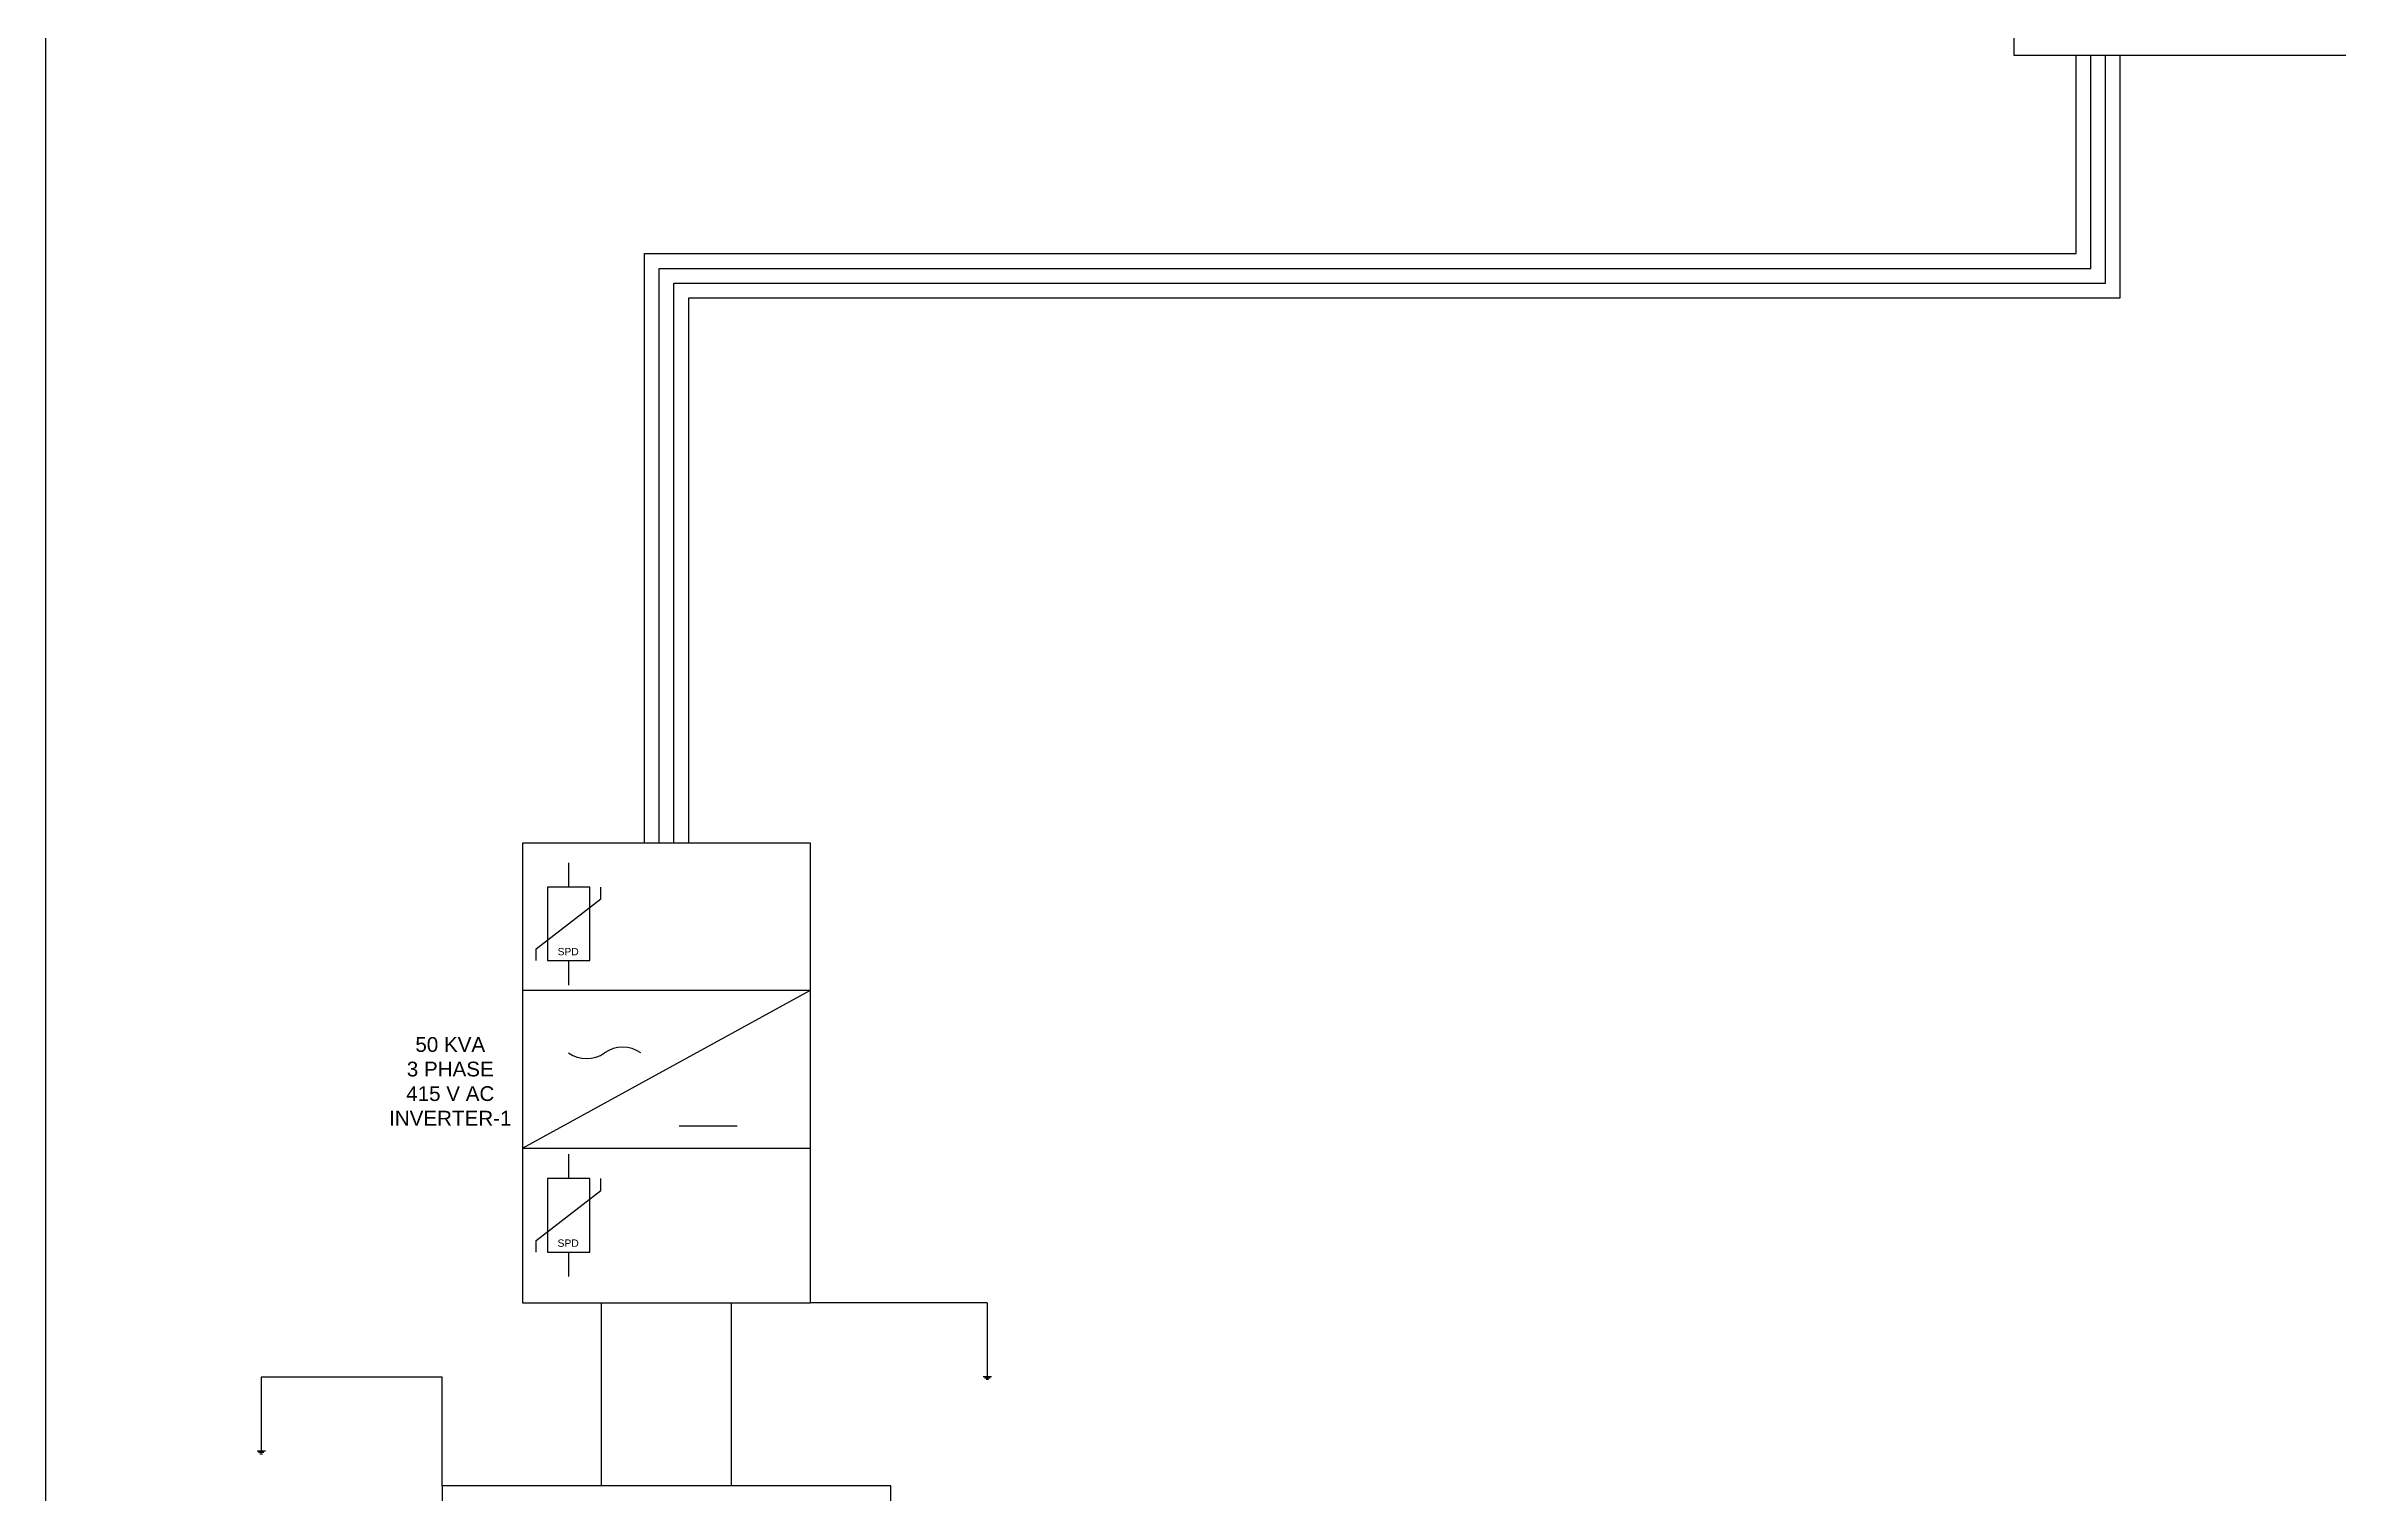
# Model space of a CAD drawing. Header units: inches. Extents: x -137 to 2243, y 16 to 894.
# Drawn here: x -136.6 to 19, y 582 to 680.2 of the extents above; entities that cross this region are included whole.
import ezdxf

# ---------------------------------------------------------------- set-up
doc = ezdxf.new("R2010")
doc.units = ezdxf.units.IN
doc.header["$MEASUREMENT"] = 0
doc.styles.get("Standard").update_dxf_attribs({"font": 'arial.ttf'})

msp = doc.modelspace()

# ---------------------------------------------------------------- linework, layer by layer
at = {"color": 1}
for p, q in [((1.18, 666.13), (1.18, 679.61)), ((-95.96, 637.67), (-95.96, 666.13)), ((-95.96, 666.13), (1.18, 666.13)), ((-95.96, 626.11), (-95.96, 637.67)), ((-98.88, 582.48), (-98.88, 594.91))]:
    msp.add_line(p, q, dxfattribs=at)
at = {"color": 2}
for p, q in [((2.18, 665.13), (2.18, 679.61)), ((-94.96, 637.67), (-94.96, 665.13)), ((-94.96, 665.13), (2.18, 665.13)), ((-94.96, 626.11), (-94.96, 637.67))]:
    msp.add_line(p, q, dxfattribs=at)
at = {"color": 5}
for p, q in [((3.18, 664.13), (3.18, 679.61)), ((-93.96, 637.67), (-93.96, 664.13)), ((-93.96, 664.13), (3.18, 664.13)), ((-93.96, 626.11), (-93.96, 637.67))]:
    msp.add_line(p, q, dxfattribs=at)
at = {"color": 18, "true_color": 0x000000}
for p, q in [((4.18, 663.13), (4.18, 679.61)), ((-92.96, 637.67), (-92.96, 663.13)), ((-92.96, 663.13), (4.18, 663.13)), ((-92.96, 626.11), (-92.96, 637.67)), ((-90.05, 582.48), (-90.05, 594.91))]:
    msp.add_line(p, q, dxfattribs=at)
for p, q in [((-101.11, 624.78), (-101.11, 623.13)), ((-103.31, 618.93), (-98.92, 622.33)), ((-98.92, 622.33), (-98.92, 623.13)), ((-103.31, 618.14), (-103.31, 618.93)), ((-101.11, 618.14), (-101.11, 616.48)), ((-104.23, 616.12), (-84.7, 616.12)), ((-104.23, 605.41), (-84.7, 616.12)), ((-93.6, 606.93), (-89.68, 606.93)), ((-104.23, 605.41), (-84.7, 605.41)), ((-101.11, 604.99), (-101.11, 603.34)), ((-103.31, 599.14), (-98.92, 602.54)), ((-98.92, 602.54), (-98.92, 603.34)), ((-103.31, 598.35), (-103.31, 599.14)), ((-101.11, 598.35), (-101.11, 596.69)), ((-72.7, 594.91), (-84.7, 594.91)), ((-72.7, 594.91), (-72.7, 589.91)), ((-109.68, 589.86), (-121.97, 589.86)), ((-121.97, 589.86), (-121.97, 584.86)), ((-109.68, 582.48), (-109.68, 589.86)), ((-72.98, 589.91), (-72.41, 589.91)), ((-72.88, 589.81), (-72.51, 589.81)), ((-72.78, 589.71), (-72.61, 589.71)), ((-122.25, 584.86), (-121.68, 584.86)), ((-122.15, 584.76), (-121.78, 584.76)), ((-122.05, 584.66), (-121.88, 584.66))]:
    msp.add_line(p, q)
for points in [[(-136.58, 698.2), (170.1, 698.2), (170.1, 457.55), (-136.58, 457.55)], [(-3.04, 679.61), (27.4, 679.61), (27.4, 690.69), (-3.04, 690.69)], [(-104.23, 594.91), (-84.7, 594.91), (-84.7, 626.11), (-104.23, 626.11)], [(-102.55, 618.14), (-99.67, 618.14), (-99.67, 623.13), (-102.55, 623.13)], [(-102.55, 598.35), (-99.67, 598.35), (-99.67, 603.34), (-102.55, 603.34)], [(-109.68, 571.4), (-79.24, 571.4), (-79.24, 582.48), (-109.68, 582.48)]]:
    msp.add_lwpolyline(points, close=True)
for centre, start, end in [((-99.89, 613.62), 235, 305), ((-97.44, 610.12), 55, 125)]:
    msp.add_arc(centre, 2.14, start, end)

# ---------------------------------------------------------------- texts
at = {"attachment_point": 7}
for s, width, gutter_width, heights, insert, char_height in [('\\pxqc;SPD', 3.6036, 1, [0.2], (-102.94, 618.49), 0.5), ('\\pxqc;50 KVA \\P3 PHASE \\P415 V AC\\PINVERTER-1', 8.0424, 1.73, [8.38], (-113.16, 606.94), 1), ('\\pxqc;SPD', 3.6036, 1, [0.2], (-102.94, 598.7), 0.5)]:
    msp.add_mtext_dynamic_manual_height_columns(s, width=width, gutter_width=gutter_width, heights=heights, dxfattribs=dict(at, insert=insert, char_height=char_height))

doc.saveas('drawing.dxf')
